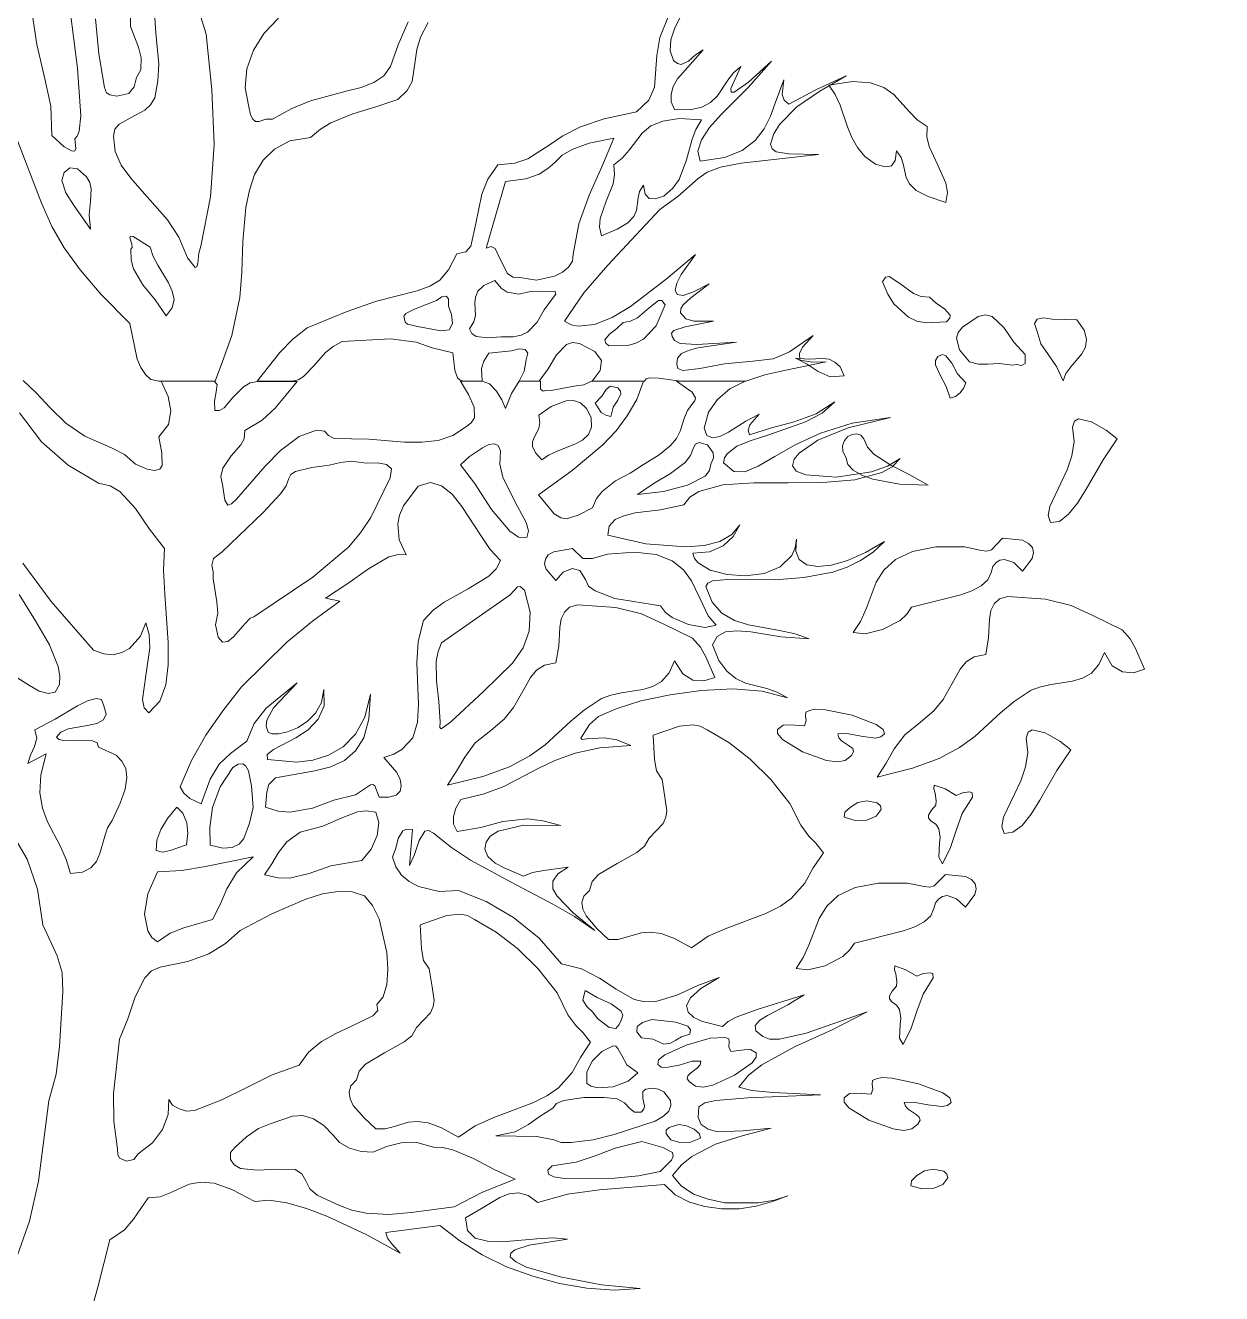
# Model space of a CAD drawing. Header units: inches. Extents: x -8940 to 26362, y -28010 to 990.
# Drawn here: x 4426.712 to 4428.068, y -7381.358 to -7379.921 of the extents above; entities that cross this region are included whole.
import ezdxf

# ---------------------------------------------------------------- set-up
doc = ezdxf.new("R2010")
doc.units = ezdxf.units.IN
doc.header["$MEASUREMENT"] = 0
doc.layers.add('Text', color=7, linetype='Continuous')
doc.layers.add('TREE', color=3, linetype='Continuous', lineweight=15)

# ---------------------------------------------------------------- blocks, each defined once
blk = doc.blocks.new('tree2')
at = {"layer": 'TREE'}
for points in [[(5207.9229, 5947.7084), (5207.9396, 5947.714), (5207.958, 5947.7183), (5207.9935, 5947.7254), (5207.9814, 5947.7251), (5207.9704, 5947.7269), (5207.9701, 5947.7328), (5207.9725, 5947.7383), (5207.9821, 5947.7485), (5207.9611, 5947.7343), (5207.9467, 5947.7282), (5207.9288, 5947.726), (5207.9039, 5947.7238), (5207.8823, 5947.7195), (5207.8672, 5947.718), (5207.8629, 5947.7195), (5207.862, 5947.7235), (5207.8626, 5947.7288), (5207.8663, 5947.7328), (5207.8724, 5947.7355), (5207.8805, 5947.7377), (5207.9146, 5947.7429), (5207.8798, 5947.7408), (5207.865, 5947.7417), (5207.8601, 5947.7442), (5207.858, 5947.7479), (5207.8574, 5947.7506), (5207.8595, 5947.7531), (5207.8694, 5947.7562), (5207.8943, 5947.7611), (5207.8771, 5947.7611), (5207.87, 5947.7633), (5207.8654, 5947.7685), (5207.8657, 5947.7722), (5207.8675, 5947.7756), (5207.8743, 5947.7817), (5207.8906, 5947.7941), (5207.8768, 5947.787), (5207.8675, 5947.7839), (5207.8623, 5947.7848), (5207.8607, 5947.7885), (5207.862, 5947.7947), (5207.866, 5947.8024), (5207.8786, 5947.8199), (5207.8527, 5947.7981), (5207.8213, 5947.774), (5207.8053, 5947.7645), (5207.7896, 5947.7583), (5207.7754, 5947.7568), (5207.769, 5947.758), (5207.7631, 5947.7611), (5207.7801, 5947.7861), (5207.8013, 5947.8104), (5207.8472, 5947.8593), (5207.8629, 5947.871), (5207.8731, 5947.88), (5207.8808, 5947.8867), (5207.8888, 5947.8923), (5207.9005, 5947.8966), (5207.9186, 5947.9003), (5207.9867, 5947.9077), (5207.9605, 5947.9083), (5207.9494, 5947.9101), (5207.946, 5947.9129), (5207.9445, 5947.9169), (5207.9473, 5947.9259), (5207.9525, 5947.9342), (5207.9676, 5947.9496), (5207.9879, 5947.9634), (5208.011, 5947.977), (5207.9848, 5947.965), (5207.9605, 5947.952), (5207.9565, 5947.9557), (5207.9547, 5947.9606), (5207.9562, 5947.9736), (5207.9485, 5947.953), (5207.9445, 5947.9416), (5207.939, 5947.9305), (5207.931, 5947.92), (5207.9196, 5947.9114), (5207.9039, 5947.9052), (5207.8826, 5947.9018), (5207.8805, 5947.9108), (5207.8838, 5947.9206), (5207.8909, 5947.9314), (5207.9011, 5947.9431), (5207.9248, 5947.9668), (5207.9454, 5947.9899), (5207.9251, 5947.9714), (5207.9125, 5947.9625), (5207.91, 5947.9625), (5207.9097, 5947.9659), (5207.9183, 5947.9853), (5207.9119, 5947.9797), (5207.9069, 5947.9733), (5207.8977, 5947.9594), (5207.8918, 5947.9536), (5207.8841, 5947.9493), (5207.8737, 5947.9471), (5207.8601, 5947.9474), (5207.857, 5947.9542), (5207.857, 5947.961), (5207.8589, 5947.9677), (5207.8626, 5947.9742), (5207.8851, 5947.9998), (5207.8786, 5947.9954), (5207.8724, 5947.9899), (5207.866, 5947.9868), (5207.8626, 5947.9877), (5207.8592, 5947.9905), (5207.8561, 5947.9991), (5207.8567, 5948.0087), (5207.8604, 5948.0192), (5207.8663, 5948.0305)], [(5207.2726, 5947.9443), (5207.2948, 5947.8864), (5207.3034, 5947.8643), (5207.3123, 5947.8446), (5207.3231, 5947.8258), (5207.3372, 5947.8064), (5207.3557, 5947.7848), (5207.3807, 5947.7593), (5207.3874, 5947.7278), (5207.3905, 5947.7205), (5207.3945, 5947.7143), (5207.3994, 5947.71), (5207.4062, 5947.7084), (5207.4558, 5947.7084), (5207.4623, 5947.7257), (5207.4706, 5947.7485), (5207.4777, 5947.782), (5207.4795, 5947.8042), (5207.4801, 5947.8313), (5207.4829, 5947.8612), (5207.486, 5947.8763), (5207.4906, 5947.8901), (5207.498, 5947.9028), (5207.5082, 5947.9126), (5207.5217, 5947.9197), (5207.5399, 5947.9228), (5207.5485, 5947.9302), (5207.5577, 5947.9357), (5207.5771, 5947.9437), (5207.5971, 5947.9496), (5207.6165, 5947.9563), (5207.6249, 5947.964), (5207.6292, 5947.972), (5207.6319, 5947.9899), (5207.6332, 5948.0001), (5207.6366, 5948.0111), (5207.6433, 5948.0238)], [(5207.8543, 5948.029), (5207.8472, 5948.0108), (5207.8444, 5947.9948), (5207.8423, 5947.9671), (5207.8373, 5947.9557), (5207.8266, 5947.9453), (5207.7982, 5947.9391), (5207.7773, 5947.932), (5207.7619, 5947.9243), (5207.7505, 5947.9166), (5207.7311, 5947.904), (5207.7194, 5947.9003), (5207.7046, 5947.8988), (5207.6957, 5947.8861), (5207.6905, 5947.8729), (5207.6852, 5947.847), (5207.6809, 5947.8273), (5207.6763, 5947.8221), (5207.6686, 5947.8205), (5207.6612, 5947.8064), (5207.6535, 5947.7974), (5207.6449, 5947.7919), (5207.6335, 5947.7879), (5207.5978, 5947.7787), (5207.571, 5947.7694), (5207.5368, 5947.7553), (5207.5242, 5947.7454), (5207.5128, 5947.7337), (5207.4928, 5947.7084), (5207.5235, 5947.7084), (5207.5288, 5947.7097), (5207.5337, 5947.7125), (5207.5429, 5947.7223), (5207.5531, 5947.7337), (5207.5596, 5947.7389), (5207.5676, 5947.7433), (5207.6101, 5947.7457), (5207.6326, 5947.7429), (5207.6467, 5947.7377), (5207.6649, 5947.7334), (5207.6667, 5947.7183), (5207.6692, 5947.7115), (5207.6714, 5947.7094), (5207.6744, 5947.7084), (5207.6908, 5947.7084), (5207.6901, 5947.7195), (5207.6923, 5947.726), (5207.6966, 5947.7331), (5207.7166, 5947.7352), (5207.7234, 5947.7368), (5207.7286, 5947.7362), (5207.7311, 5947.7331), (5207.7296, 5947.7272), (5207.7277, 5947.7174), (5207.7234, 5947.7084), (5207.741, 5947.7084), (5207.749, 5947.7192), (5207.7563, 5947.7315), (5207.765, 5947.7408), (5207.7702, 5947.7426), (5207.7764, 5947.7417), (5207.7899, 5947.7346), (5207.7958, 5947.7266), (5207.7945, 5947.718), (5207.7875, 5947.7084), (5207.8336, 5947.7084), (5207.8352, 5947.7106), (5207.8383, 5947.7115), (5207.8463, 5947.7112), (5207.8654, 5947.7084), (5207.9229, 5947.7084)], [(5207.3905, 5947.9822), (5207.3868, 5947.9754), (5207.3847, 5947.9674), (5207.38, 5947.9613), (5207.3693, 5947.9591), (5207.3631, 5947.9603), (5207.3603, 5947.9619), (5207.3585, 5947.9668), (5207.3536, 5947.9964), (5207.3505, 5948.0272)], [(5207.3816, 5948.1029), (5207.3813, 5948.0204), (5207.3884, 5948.0022), (5207.3908, 5947.9927), (5207.3905, 5947.9822)], [(5207.4854, 5947.9496), (5207.4823, 5947.9665), (5207.4838, 5947.9831), (5207.4897, 5947.9995), (5207.4989, 5948.0145), (5207.5115, 5948.0278)], [(5207.6258, 5948.0244), (5207.6169, 5948.0041), (5207.6101, 5947.9853), (5207.6042, 5947.977), (5207.5956, 5947.9711), (5207.5842, 5947.9668), (5207.571, 5947.9634), (5207.5399, 5947.9551), (5207.5232, 5947.9483), (5207.5063, 5947.9388), (5207.5005, 5947.9388), (5207.4946, 5947.9369), (5207.4915, 5947.9369), (5207.4891, 5947.9388), (5207.4869, 5947.9428), (5207.4854, 5947.9496)], [(5207.3123, 5947.9246), (5207.3114, 5947.9502), (5207.3055, 5947.977), (5207.2991, 5948.0044), (5207.2948, 5948.0318)], [(5207.3283, 5948.0342), (5207.3348, 5947.9837), (5207.3376, 5947.9419), (5207.3363, 5947.9283), (5207.3345, 5947.924), (5207.3323, 5947.9215), (5207.3332, 5947.9132), (5207.3323, 5947.9111), (5207.3302, 5947.9108), (5207.3231, 5947.9145), (5207.3123, 5947.9246)], [(5207.3665, 5947.924), (5207.3677, 5947.9302), (5207.3714, 5947.9345), (5207.3819, 5947.9403), (5207.3939, 5947.9468), (5207.3991, 5947.9514), (5207.4028, 5947.9576), (5207.4056, 5947.9727), (5207.4062, 5947.9871), (5207.4038, 5948.0148), (5207.4028, 5948.0281)], [(5207.4386, 5948.0444), (5207.4481, 5948.0136), (5207.453, 5947.9646), (5207.4549, 5947.9166), (5207.4518, 5947.8707), (5207.4432, 5947.8273), (5207.4416, 5947.8211), (5207.4407, 5947.8122), (5207.4398, 5947.8091), (5207.4383, 5947.8085), (5207.4315, 5947.8168), (5207.4238, 5947.835), (5207.4139, 5947.8504), (5207.3918, 5947.8757), (5207.3816, 5947.8871), (5207.3733, 5947.8984), (5207.368, 5947.9105), (5207.3665, 5947.924)], [(5208.0988, 5947.8657), (5208.0831, 5947.871), (5208.0726, 5947.8762), (5208.0668, 5947.882), (5208.0637, 5947.8876), (5208.0613, 5947.8996), (5208.0594, 5947.9051), (5208.0554, 5947.911), (5208.0542, 5947.9024), (5208.0508, 5947.8977), (5208.0452, 5947.8971), (5208.0369, 5947.8993), (5208.0274, 5947.9061), (5208.0209, 5947.9141), (5208.016, 5947.9227), (5208.0123, 5947.9322), (5208.0058, 5947.9513), (5208.0015, 5947.9606), (5207.9957, 5947.9689), (5208.0166, 5947.972), (5208.0323, 5947.9707), (5208.0443, 5947.9667), (5208.0529, 5947.9606), (5208.0665, 5947.9455), (5208.0736, 5947.9384), (5208.0822, 5947.9325), (5208.0819, 5947.9233), (5208.084, 5947.9147), (5208.0917, 5947.8984), (5208.0988, 5947.8827), (5208.1001, 5947.8743), (5208.0988, 5947.8657)], [(5207.7958, 5947.8362), (5207.7939, 5947.8439), (5207.7945, 5947.8516), (5207.7998, 5947.8667), (5207.8059, 5947.8821), (5207.8072, 5947.8901), (5207.8065, 5947.8988), (5207.8139, 5947.9046), (5207.8201, 5947.9117), (5207.8315, 5947.9265), (5207.8392, 5947.9329), (5207.8497, 5947.9372), (5207.8641, 5947.9394), (5207.8838, 5947.9382), (5207.8789, 5947.9299), (5207.8755, 5947.9212), (5207.8706, 5947.9031), (5207.8641, 5947.8858), (5207.8586, 5947.8781), (5207.8506, 5947.8713), (5207.8429, 5947.8689), (5207.8376, 5947.8692), (5207.8343, 5947.8729), (5207.8327, 5947.8809), (5207.8293, 5947.8754), (5207.8281, 5947.8698), (5207.8266, 5947.8587), (5207.8241, 5947.8532), (5207.8189, 5947.8476), (5207.8096, 5947.8421), (5207.7958, 5947.8362)], [(5207.8065, 5947.9222), (5207.7961, 5947.8969), (5207.785, 5947.872), (5207.7757, 5947.8467), (5207.7708, 5947.8202), (5207.7702, 5947.8141), (5207.7668, 5947.8088), (5207.7616, 5947.8042), (5207.7545, 5947.8008), (5207.7385, 5947.7974), (5207.724, 5947.7996), (5207.7179, 5947.7999), (5207.7132, 5947.8033), (5207.7071, 5947.8147), (5207.7021, 5947.8252), (5207.6988, 5947.827), (5207.6942, 5947.8255), (5207.7114, 5947.884), (5207.7292, 5947.8864), (5207.741, 5947.8904), (5207.7486, 5947.8954), (5207.7548, 5947.9009), (5207.7613, 5947.9071), (5207.7705, 5947.9126), (5207.785, 5947.9178), (5207.8065, 5947.9222)], [(5207.3462, 5947.8421), (5207.3314, 5947.8636), (5207.3246, 5947.8741), (5207.3209, 5947.8849), (5207.3231, 5947.892), (5207.328, 5947.896), (5207.3348, 5947.8951), (5207.3428, 5947.8883), (5207.3456, 5947.8831), (5207.3468, 5947.8775), (5207.3462, 5947.8664), (5207.345, 5947.8547), (5207.3462, 5947.8421)], [(5207.4127, 5947.766), (5207.4031, 5947.7799), (5207.3924, 5947.7931), (5207.3841, 5947.8073), (5207.3819, 5947.8153), (5207.3816, 5947.8245), (5207.3828, 5947.8261), (5207.3825, 5947.8289), (5207.3807, 5947.8344), (5207.3813, 5947.8359), (5207.3837, 5947.8356), (5207.3988, 5947.8264), (5207.4013, 5947.8181), (5207.4056, 5947.8104), (5207.4149, 5947.795), (5207.4182, 5947.7876), (5207.4198, 5947.7802), (5207.4182, 5947.7731), (5207.4127, 5947.766)], [(5207.7434, 5947.7876), (5207.7551, 5947.7873), (5207.7557, 5947.7851), (5207.7526, 5947.7811), (5207.7453, 5947.7713), (5207.7391, 5947.7605), (5207.7308, 5947.7516), (5207.7252, 5947.7488), (5207.7182, 5947.7476), (5207.7074, 5947.7476), (5207.6954, 5947.7466), (5207.6855, 5947.7479), (5207.6818, 5947.7503), (5207.6797, 5947.7546), (5207.6834, 5947.7608), (5207.6849, 5947.7663), (5207.6843, 5947.7774), (5207.6849, 5947.7824), (5207.6871, 5947.7876), (5207.6923, 5947.7925), (5207.7018, 5947.7971), (5207.7074, 5947.7904), (5207.7129, 5947.7867), (5207.7231, 5947.7851), (5207.7333, 5947.7873), (5207.7434, 5947.7876)], [(5208.0994, 5947.7607), (5208.0813, 5947.7598), (5208.0733, 5947.7613), (5208.0659, 5947.7647), (5208.0529, 5947.7764), (5208.0477, 5947.785), (5208.0431, 5947.7958), (5208.0455, 5947.7998), (5208.0489, 5947.8004), (5208.0582, 5947.7943), (5208.0702, 5947.7857), (5208.077, 5947.7829), (5208.0844, 5947.7823), (5208.0902, 5947.777), (5208.0979, 5947.7718), (5208.1025, 5947.7666), (5208.1022, 5947.7638), (5208.0994, 5947.7607)], [(5207.6507, 5947.7793), (5207.6553, 5947.7827), (5207.659, 5947.7833), (5207.6612, 5947.7808), (5207.6612, 5947.7743), (5207.6637, 5947.767), (5207.6646, 5947.7593), (5207.6618, 5947.7537), (5207.6544, 5947.7528), (5207.6338, 5947.7565), (5207.6252, 5947.7586), (5207.623, 5947.7605), (5207.6224, 5947.763), (5207.6218, 5947.7657), (5207.6236, 5947.7679), (5207.6313, 5947.7719), (5207.6507, 5947.7793)], [(5207.8022, 5947.7396), (5207.7995, 5947.742), (5207.7988, 5947.7448), (5207.8028, 5947.7497), (5207.8093, 5947.7549), (5207.8149, 5947.7602), (5207.8213, 5947.7611), (5207.8275, 5947.7642), (5207.8376, 5947.7731), (5207.846, 5947.7793), (5207.849, 5947.7793), (5207.8518, 5947.7756), (5207.8438, 5947.7571), (5207.8327, 5947.7454), (5207.8259, 5947.742), (5207.8189, 5947.7399), (5207.8022, 5947.7396)], [(5208.1576, 5947.7225), (5208.1456, 5947.7241), (5208.1358, 5947.7235), (5208.1275, 5947.7235), (5208.1195, 5947.7256), (5208.1108, 5947.7361), (5208.1081, 5947.7462), (5208.1096, 5947.7512), (5208.1133, 5947.7561), (5208.1272, 5947.7653), (5208.1336, 5947.7669), (5208.1395, 5947.7653), (5208.1496, 5947.7558), (5208.1586, 5947.7429), (5208.1684, 5947.7318), (5208.1684, 5947.7241), (5208.1653, 5947.7222), (5208.161, 5947.7231), (5208.1576, 5947.7225)], [(5208.1789, 5947.753), (5208.1767, 5947.7592), (5208.1792, 5947.7629), (5208.1847, 5947.7641), (5208.1924, 5947.7629), (5208.214, 5947.7623), (5208.2205, 5947.7533), (5208.2226, 5947.7453), (5208.2217, 5947.7385), (5208.2183, 5947.7324), (5208.2087, 5947.721), (5208.2044, 5947.7151), (5208.202, 5947.7087), (5208.1961, 5947.7213), (5208.189, 5947.7315), (5208.1823, 5947.7413), (5208.1789, 5947.753)], [(5208.0917, 5947.7302), (5208.0957, 5947.7318), (5208.0988, 5947.7308), (5208.1041, 5947.7244), (5208.109, 5947.7148), (5208.1164, 5947.7071), (5208.1145, 5947.7025), (5208.1114, 5947.6982), (5208.1071, 5947.6951), (5208.1025, 5947.6936), (5208.0991, 5947.7038), (5208.0936, 5947.7139), (5208.0896, 5947.7228), (5208.0896, 5947.7268), (5208.0917, 5947.7302)], [(5207.9664, 5947.7287), (5207.9778, 5947.7278), (5207.9901, 5947.7284), (5207.996, 5947.7278), (5208.0012, 5947.7253), (5208.0058, 5947.721), (5208.0092, 5947.7133), (5207.9969, 5947.7124), (5207.9864, 5947.717), (5207.9766, 5947.7235), (5207.9664, 5947.7287)], [(5207.3422, 5946.8739), (5207.3526, 5946.9118), (5207.3631, 5946.9534), (5207.376, 5946.9623), (5207.3841, 5946.9716), (5207.397, 5946.9903), (5207.4075, 5946.9913), (5207.4164, 5946.9947), (5207.433, 5947.0023), (5207.4429, 5947.0042), (5207.4549, 5947.0033), (5207.4706, 5946.9977), (5207.4909, 5946.987), (5207.5035, 5946.9882), (5207.5189, 5946.986), (5207.5362, 5946.9811), (5207.554, 5946.9743), (5207.5894, 5946.9577), (5207.6187, 5946.9417), (5207.611, 5946.9503), (5207.6076, 5946.9549), (5207.6061, 5946.9599), (5207.6535, 5946.966), (5207.6711, 5946.9525), (5207.6908, 5946.9401), (5207.7123, 5946.9297), (5207.7354, 5946.9214), (5207.7588, 5946.9149), (5207.7828, 5946.9109), (5207.8069, 5946.9093), (5207.8299, 5946.9106), (5207.7958, 5946.914), (5207.7594, 5946.9208), (5207.7299, 5946.9294), (5207.7203, 5946.934), (5207.7154, 5946.9386), (5207.716, 5946.9417), (5207.7194, 5946.9445), (5207.732, 5946.9488), (5207.7659, 5946.954), (5207.7533, 5946.9552), (5207.7388, 5946.9543), (5207.7086, 5946.9518), (5207.6954, 5946.9522), (5207.6846, 5946.9549), (5207.6778, 5946.9617), (5207.676, 5946.9728), (5207.6901, 5946.9811), (5207.7062, 5946.9907), (5207.7145, 5946.994), (5207.7228, 5946.9947), (5207.7314, 5946.9925), (5207.7397, 5946.9863), (5207.7659, 5946.9937), (5207.7939, 5946.9974), (5207.8512, 5947.002), (5207.8607, 5946.9931), (5207.8731, 5946.9866), (5207.8866, 5946.9826), (5207.9014, 5946.9808), (5207.9168, 5946.9808), (5207.9319, 5946.9829), (5207.9463, 5946.987), (5207.9596, 5946.9922), (5207.9479, 5946.9882), (5207.934, 5946.986), (5207.9042, 5946.986), (5207.8897, 5946.9891), (5207.8768, 5946.9937), (5207.866, 5947.0008), (5207.8583, 5947.01), (5207.8663, 5947.0193), (5207.8752, 5947.0267), (5207.8962, 5947.0375), (5207.9196, 5947.0448), (5207.9451, 5947.0516), (5207.9202, 5947.0492), (5207.898, 5947.0485), (5207.8897, 5947.0507), (5207.8835, 5947.0547), (5207.8808, 5947.0609), (5207.8814, 5947.0704), (5207.8866, 5947.0738), (5207.8965, 5947.0759), (5207.9245, 5947.0784), (5207.9885, 5947.0809), (5207.9467, 5947.083), (5207.9279, 5947.0846), (5207.9165, 5947.0877), (5207.9251, 5947.0981), (5207.9368, 5947.1074), (5207.9661, 5947.1234), (5207.9987, 5947.1382), (5208.0295, 5947.1539), (5207.9759, 5947.1351), (5207.9525, 5947.1298), (5207.9436, 5947.1298), (5207.9377, 5947.1323), (5207.9316, 5947.1372), (5207.931, 5947.1418), (5207.935, 5947.1465), (5207.9417, 5947.1508), (5207.9596, 5947.16), (5207.9741, 5947.1689), (5207.9328, 5947.156), (5207.9143, 5947.1492), (5207.9072, 5947.1455), (5207.9023, 5947.1409), (5207.8845, 5947.1455), (5207.8771, 5947.1489), (5207.8721, 5947.1535), (5207.8706, 5947.1594), (5207.874, 5947.1662), (5207.8832, 5947.1745), (5207.8992, 5947.184), (5207.8805, 5947.177), (5207.862, 5947.1686), (5207.8435, 5947.1631), (5207.834, 5947.1628), (5207.8244, 5947.1649), (5207.8087, 5947.1739), (5207.7939, 5947.1834), (5207.7782, 5947.1917), (5207.7607, 5947.196), (5207.741, 5947.2188), (5207.7185, 5947.237), (5207.6942, 5947.2509), (5207.6701, 5947.2607), (5207.6529, 5947.2598), (5207.6347, 5947.2641), (5207.6267, 5947.2684), (5207.6199, 5947.274), (5207.6147, 5947.2813), (5207.6119, 5947.29), (5207.6147, 5947.2977), (5207.6169, 5947.3063), (5207.6209, 5947.3131), (5207.6243, 5947.3146), (5207.6295, 5947.3143), (5207.627, 5947.2826), (5207.6313, 5947.2924), (5207.6353, 5947.3047), (5207.6403, 5947.3127), (5207.6436, 5947.3134), (5207.648, 5947.3109), (5207.6637, 5947.2983), (5207.6806, 5947.2872), (5207.7163, 5947.2678), (5207.7536, 5947.2484), (5207.7721, 5947.2376), (5207.7899, 5947.2253), (5207.7708, 5947.241), (5207.7567, 5947.2555), (5207.753, 5947.2622), (5207.753, 5947.2687), (5207.7573, 5947.2752), (5207.7665, 5947.281), (5207.745, 5947.2783), (5207.7351, 5947.2764), (5207.7271, 5947.2733), (5207.7102, 5947.2804), (5207.7021, 5947.2847), (5207.6957, 5947.2906), (5207.6932, 5947.2971), (5207.6942, 5947.3032), (5207.6978, 5947.3084), (5207.7049, 5947.3127), (5207.7271, 5947.318), (5207.76, 5947.3177), (5207.7443, 5947.322), (5207.7308, 5947.3235), (5207.7089, 5947.3214), (5207.6895, 5947.3161), (5207.6689, 5947.3124), (5207.6655, 5947.3189), (5207.6655, 5947.3257), (5207.6677, 5947.3331), (5207.672, 5947.3405), (5207.6926, 5947.3457), (5207.7099, 5947.3522), (5207.7394, 5947.3676), (5207.7548, 5947.375), (5207.7727, 5947.3814), (5207.7942, 5947.386), (5207.8216, 5947.3882), (5207.8093, 5947.3931), (5207.7985, 5947.395), (5207.7828, 5947.394), (5207.7788, 5947.3934), (5207.7776, 5947.3947), (5207.7853, 5947.4067), (5207.793, 5947.4135), (5207.8087, 5947.4205), (5207.8303, 5947.4273), (5207.8561, 5947.4328), (5207.8835, 5947.4365), (5207.9112, 5947.4378), (5207.9371, 5947.4359), (5207.9593, 5947.4301), (5207.9504, 5947.435), (5207.9411, 5947.4381), (5207.9226, 5947.443), (5207.914, 5947.447), (5207.906, 5947.4535), (5207.8989, 5947.463), (5207.8934, 5947.4766), (5207.8974, 5947.484), (5207.9048, 5947.488), (5207.9149, 5947.4889), (5207.9273, 5947.488), (5207.9537, 5947.4837), (5207.9784, 5947.4818), (5207.9661, 5947.4864), (5207.9525, 5947.4892), (5207.9251, 5947.4941), (5207.9128, 5947.4981), (5207.9017, 5947.5046), (5207.8931, 5947.5141), (5207.8875, 5947.528), (5207.8894, 5947.5308), (5207.8934, 5947.5329), (5207.9069, 5947.5342), (5207.9488, 5947.5339), (5207.9738, 5947.5357), (5207.9993, 5947.5406), (5208.0119, 5947.5449), (5208.0236, 5947.5508), (5208.0347, 5947.5582), (5208.0449, 5947.5674), (5208.0279, 5947.5579), (5208.0122, 5947.5508), (5207.9981, 5947.5468), (5207.9861, 5947.5455), (5207.9765, 5947.5471), (5207.9698, 5947.5517), (5207.9667, 5947.5591), (5207.9673, 5947.5696), (5207.9661, 5947.5619), (5207.9633, 5947.5551), (5207.9531, 5947.5452), (5207.939, 5947.5394), (5207.9226, 5947.5372), (5207.9063, 5947.5385), (5207.8915, 5947.5422), (5207.8808, 5947.5486), (5207.8777, 5947.5526), (5207.8761, 5947.5573), (5207.8909, 5947.5585), (5207.9029, 5947.5637), (5207.9115, 5947.572), (5207.9174, 5947.5822), (5207.9103, 5947.5736), (5207.8998, 5947.5674), (5207.886, 5947.564), (5207.87, 5947.5628), (5207.8349, 5947.5653), (5207.8013, 5947.573), (5207.8025, 5947.581), (5207.8078, 5947.5868), (5207.8155, 5947.5902), (5207.8253, 5947.5927), (5207.8478, 5947.5954), (5207.8681, 5947.5998), (5207.8734, 5947.6065), (5207.8814, 5947.6114), (5207.9026, 5947.6173), (5207.9297, 5947.6191), (5207.9599, 5947.6191), (5207.9904, 5947.6195), (5208.0187, 5947.6216), (5208.0424, 5947.6281), (5208.0514, 5947.6333), (5208.0584, 5947.6404), (5208.0474, 5947.6336), (5208.0332, 5947.6287), (5208.0021, 5947.6241), (5207.9756, 5947.6262), (5207.967, 5947.6293), (5207.9639, 5947.6339), (5207.9654, 5947.6398), (5207.9698, 5947.6453), (5207.9861, 5947.6567), (5208.0129, 5947.6675), (5208.0501, 5947.6764), (5208.0162, 5947.6715), (5207.9885, 5947.6629), (5207.9661, 5947.6524), (5207.9482, 5947.6422), (5207.9337, 5947.6336), (5207.922, 5947.6287), (5207.9122, 5947.629), (5207.9032, 5947.6367), (5207.9039, 5947.641), (5207.9063, 5947.6447), (5207.9149, 5947.6512), (5207.9276, 5947.6564), (5207.943, 5947.6613), (5207.9753, 5947.6727), (5207.9898, 5947.6804), (5208.0012, 5947.6903), (5207.9845, 5947.6798), (5207.9654, 5947.6727), (5207.9454, 5947.6675), (5207.926, 5947.6613), (5207.9248, 5947.6653), (5207.9263, 5947.67), (5207.9346, 5947.6795), (5207.9229, 5947.6733), (5207.9075, 5947.6635), (5207.8998, 5947.6598), (5207.8934, 5947.6586), (5207.8885, 5947.6607), (5207.886, 5947.6672), (5207.89, 5947.6813), (5207.8977, 5947.6924), (5207.9088, 5947.7017), (5207.9223, 5947.7084), (5207.8617, 5947.7084), (5207.8755, 5947.6989), (5207.8786, 5947.6937), (5207.878, 5947.6912), (5207.8761, 5947.689), (5207.8715, 5947.6826), (5207.8687, 5947.6764), (5207.865, 5947.6644), (5207.8617, 5947.6582), (5207.8561, 5947.6515), (5207.8466, 5947.6438), (5207.8327, 5947.6352), (5207.821, 5947.6275), (5207.8081, 5947.6207), (5207.7964, 5947.6114), (5207.7915, 5947.6053), (5207.7878, 5947.597), (5207.7754, 5947.5908), (5207.765, 5947.5874), (5207.76, 5947.5883), (5207.7542, 5947.5917), (5207.7403, 5947.6084), (5207.7699, 5947.6299), (5207.797, 5947.6524), (5207.8087, 5947.6647), (5207.8185, 5947.678), (5207.8269, 5947.6924), (5207.8327, 5947.7084), (5207.7871, 5947.7084), (5207.7801, 5947.7054), (5207.7717, 5947.7041), (5207.7514, 5947.7004), (5207.748, 5947.7007), (5207.7446, 5947.6998), (5207.7422, 5947.7014), (5207.7422, 5947.7084), (5207.7234, 5947.7084), (5207.7166, 5947.6977), (5207.7114, 5947.6844), (5207.708, 5947.6921), (5207.7034, 5947.6998), (5207.6972, 5947.706), (5207.6908, 5947.7084), (5207.6717, 5947.7084), (5207.6787, 5947.6968), (5207.6837, 5947.6857), (5207.684, 5947.6761), (5207.6812, 5947.6718), (5207.676, 5947.6681), (5207.6649, 5947.6607), (5207.652, 5947.6564), (5207.6378, 5947.6549), (5207.6224, 5947.6549), (5207.591, 5947.6576), (5207.5605, 5947.6582), (5207.5556, 5947.6607), (5207.5522, 5947.6644), (5207.5451, 5947.6653), (5207.5297, 5947.6598), (5207.5134, 5947.6475), (5207.4998, 5947.6336), (5207.4746, 5947.6047), (5207.4703, 5947.6007), (5207.4669, 5947.5994), (5207.4644, 5947.6038), (5207.4626, 5947.6158), (5207.461, 5947.6247), (5207.4626, 5947.6321), (5207.47, 5947.6429), (5207.4786, 5947.6524), (5207.4814, 5947.6579), (5207.482, 5947.665), (5207.4971, 5947.6743), (5207.5088, 5947.6847), (5207.5279, 5947.7081), (5207.4937, 5947.7081), (5207.4866, 5947.7069), (5207.4807, 5947.7035), (5207.4715, 5947.694), (5207.4638, 5947.685), (5207.4598, 5947.6826), (5207.4555, 5947.6826), (5207.4552, 5947.6909), (5207.4567, 5947.6992), (5207.4577, 5947.7057), (5207.4552, 5947.7081), (5207.4084, 5947.7084), (5207.4145, 5947.6949), (5207.417, 5947.6823), (5207.4149, 5947.6703), (5207.4062, 5947.6595), (5207.409, 5947.6453), (5207.4093, 5947.6342), (5207.4071, 5947.6312), (5207.4028, 5947.6299), (5207.3961, 5947.6312), (5207.3859, 5947.6355), (5207.376, 5947.6441), (5207.3647, 5947.6499), (5207.3413, 5947.6601), (5207.3246, 5947.6715), (5207.3108, 5947.685), (5207.2985, 5947.6983), (5207.2871, 5947.7091)], [(5207.2837, 5947.6807), (5207.3031, 5947.6552), (5207.3265, 5947.6345), (5207.3533, 5947.6188), (5207.3634, 5947.6164), (5207.372, 5947.6114), (5207.3859, 5947.5964), (5207.3982, 5947.5782), (5207.4112, 5947.5613), (5207.4105, 5947.5422), (5207.4115, 5947.5212), (5207.4145, 5947.4787), (5207.4145, 5947.459), (5207.4124, 5947.4415), (5207.4071, 5947.427), (5207.3976, 5947.4168), (5207.3933, 5947.4211), (5207.3921, 5947.4285), (5207.3948, 5947.4498), (5207.3985, 5947.4741), (5207.3979, 5947.4858), (5207.3948, 5947.496), (5207.3902, 5947.4843), (5207.3804, 5947.4735), (5207.3739, 5947.4698), (5207.3662, 5947.4679), (5207.3579, 5947.4686), (5207.3489, 5947.4719), (5207.3117, 5947.5148), (5207.2867, 5947.5483)], [(5207.2834, 5947.5209), (5207.2978, 5947.4978), (5207.3101, 5947.4766), (5207.3179, 5947.4575), (5207.3191, 5947.4492), (5207.3188, 5947.4418), (5207.3151, 5947.435), (5207.3089, 5947.4338), (5207.3012, 5947.4359), (5207.2926, 5947.4409), (5207.2735, 5947.4529)], [(5207.2797, 5947.3066), (5207.2904, 5947.2881), (5207.2997, 5947.2619), (5207.3043, 5947.2305), (5207.3169, 5947.2031), (5207.3212, 5947.1886), (5207.3219, 5947.1717), (5207.3188, 5947.1234), (5207.316, 5947.099), (5207.3095, 5947.0756), (5207.3006, 5947.0051), (5207.2926, 5946.9697), (5207.2803, 5946.9349)], [(5207.8102, 5947.7026), (5207.8124, 5947.6998), (5207.8127, 5947.6974), (5207.8102, 5947.6918), (5207.8059, 5947.6857), (5207.8041, 5947.6773), (5207.7995, 5947.6786), (5207.7955, 5947.681), (5207.7902, 5947.689), (5207.7961, 5947.6952), (5207.7998, 5947.7011), (5207.8035, 5947.7041), (5207.8102, 5947.7026)], [(5207.7868, 5947.6764), (5207.7871, 5947.6681), (5207.7844, 5947.6616), (5207.7791, 5947.6567), (5207.7724, 5947.653), (5207.7567, 5947.6469), (5207.7493, 5947.6435), (5207.7434, 5947.6392), (5207.7376, 5947.6456), (5207.7351, 5947.6509), (5207.7351, 5947.6552), (5207.7366, 5947.6589), (5207.7407, 5947.6669), (5207.7416, 5947.6721), (5207.7407, 5947.6786), (5207.7514, 5947.6863), (5207.7647, 5947.6912), (5207.7711, 5947.6915), (5207.7773, 5947.6894), (5207.7825, 5947.6844), (5207.7868, 5947.6764)], [(5208.1909, 5947.5843), (5208.1986, 5947.5852), (5208.2066, 5947.5914), (5208.2146, 5947.6012), (5208.2223, 5947.6135), (5208.2371, 5947.6394), (5208.2494, 5947.6579), (5208.2399, 5947.6653), (5208.2269, 5947.6726), (5208.2155, 5947.6754), (5208.2118, 5947.6733), (5208.2103, 5947.668), (5208.2115, 5947.6554), (5208.2097, 5947.6428), (5208.2054, 5947.6305), (5208.1998, 5947.6188), (5208.1903, 5947.5984), (5208.1887, 5947.5904), (5208.1909, 5947.5843)], [(5207.7302, 5947.5711), (5207.7228, 5947.5714), (5207.7151, 5947.5767), (5207.6991, 5947.5957), (5207.684, 5947.6188), (5207.6717, 5947.6348), (5207.6797, 5947.6422), (5207.6911, 5947.6499), (5207.6966, 5947.6527), (5207.7015, 5947.6533), (5207.7049, 5947.6518), (5207.7068, 5947.6472), (5207.7062, 5947.6355), (5207.7089, 5947.6241), (5207.7197, 5947.6022), (5207.7296, 5947.5843), (5207.7317, 5947.577), (5207.7302, 5947.5711)], [(5207.8275, 5947.6087), (5207.8413, 5947.6182), (5207.8564, 5947.6272), (5207.8694, 5947.637), (5207.874, 5947.6432), (5207.8768, 5947.6499), (5207.8786, 5947.653), (5207.8817, 5947.6546), (5207.8891, 5947.6524), (5207.894, 5947.6456), (5207.8943, 5947.641), (5207.8921, 5947.6355), (5207.8909, 5947.6299), (5207.8869, 5947.625), (5207.8715, 5947.617), (5207.8503, 5947.6114), (5207.8275, 5947.6087)], [(5208.0831, 5947.6169), (5208.0671, 5947.6261), (5208.0502, 5947.6345), (5208.0354, 5947.6443), (5208.0298, 5947.6505), (5208.0265, 5947.6579), (5208.024, 5947.6609), (5208.0203, 5947.6622), (5208.0163, 5947.6616), (5208.0126, 5947.6597), (5208.0095, 5947.6563), (5208.0077, 5947.6517), (5208.008, 5947.6468), (5208.0111, 5947.6409), (5208.0126, 5947.6351), (5208.0172, 5947.6302), (5208.0249, 5947.6258), (5208.0345, 5947.6224), (5208.0579, 5947.6178), (5208.0831, 5947.6169)], [(5207.5891, 5947.6364), (5207.5987, 5947.6367), (5207.6067, 5947.6352), (5207.611, 5947.6315), (5207.6098, 5947.6235), (5207.5928, 5947.5887), (5207.5839, 5947.5751), (5207.5731, 5947.5625), (5207.5417, 5947.536), (5207.49, 5947.5012), (5207.4866, 5947.5), (5207.4823, 5947.4954), (5207.4721, 5947.4837), (5207.4669, 5947.4797), (5207.4623, 5947.479), (5207.4586, 5947.4834), (5207.4561, 5947.4941), (5207.4583, 5947.5046), (5207.4573, 5947.5144), (5207.454, 5947.5348), (5207.454, 5947.5409), (5207.453, 5947.5468), (5207.4543, 5947.5526), (5207.462, 5947.5585), (5207.498, 5947.593), (5207.5134, 5947.6093), (5207.5183, 5947.6164), (5207.5208, 5947.6228), (5207.5226, 5947.6265), (5207.5266, 5947.629), (5207.5408, 5947.6327), (5207.5562, 5947.6345), (5207.5663, 5947.637), (5207.5756, 5947.6382), (5207.5891, 5947.6364)], [(5207.6002, 5947.3426), (5207.5965, 5947.3525), (5207.5947, 5947.3537), (5207.5925, 5947.3534), (5207.5793, 5947.3448), (5207.5602, 5947.3399), (5207.5414, 5947.3331), (5207.5217, 5947.3294), (5207.5112, 5947.3303), (5207.5001, 5947.334), (5207.5014, 5947.3472), (5207.5032, 5947.3537), (5207.5091, 5947.3596), (5207.5436, 5947.3657), (5207.5577, 5947.3694), (5207.5697, 5947.375), (5207.5793, 5947.3833), (5207.5867, 5947.395), (5207.591, 5947.4113), (5207.5925, 5947.4332), (5207.5876, 5947.4131), (5207.5793, 5947.398), (5207.5685, 5947.387), (5207.5556, 5947.3796), (5207.5417, 5947.3753), (5207.5276, 5947.3734), (5207.502, 5947.3759), (5207.5017, 5947.3802), (5207.5072, 5947.3845), (5207.5269, 5947.395), (5207.5377, 5947.402), (5207.5466, 5947.4113), (5207.5519, 5947.423), (5207.5516, 5947.4375), (5207.5494, 5947.4258), (5207.5442, 5947.4165), (5207.5368, 5947.4091), (5207.5282, 5947.4036), (5207.5195, 5947.4002), (5207.5115, 5947.3984), (5207.5057, 5947.3984), (5207.5026, 5947.3999), (5207.5008, 5947.4051), (5207.5014, 5947.4104), (5207.5072, 5947.4211), (5207.5279, 5947.4433), (5207.5008, 5947.4208), (5207.4903, 5947.4076), (5207.4838, 5947.3919), (5207.4693, 5947.3811), (5207.4595, 5947.3716), (5207.4515, 5947.3586), (5207.4435, 5947.3368), (5207.4336, 5947.3414), (5207.4284, 5947.3463), (5207.425, 5947.3519), (5207.4352, 5947.375), (5207.4478, 5947.3971), (5207.4626, 5947.4187), (5207.4792, 5947.4396), (5207.5189, 5947.479), (5207.5414, 5947.4975), (5207.5657, 5947.5151), (5207.5531, 5947.5178), (5207.5716, 5947.5299), (5207.5907, 5947.5434), (5207.6088, 5947.5539), (5207.6169, 5947.556), (5207.6239, 5947.5557), (5207.6178, 5947.569), (5207.6165, 5947.5831), (5207.6181, 5947.5908), (5207.6215, 5947.5988), (5207.6344, 5947.6161), (5207.6452, 5947.6195), (5207.655, 5947.6164), (5207.6643, 5947.609), (5207.6729, 5947.5982), (5207.6895, 5947.5727), (5207.6978, 5947.5606), (5207.7068, 5947.5508), (5207.7031, 5947.5434), (5207.6966, 5947.5369), (5207.6784, 5947.5258), (5207.6575, 5947.5141), (5207.6477, 5947.5071), (5207.6393, 5947.4981), (5207.6344, 5947.4797), (5207.6332, 5947.4606), (5207.6347, 5947.4245), (5207.6338, 5947.4085), (5207.6298, 5947.395), (5207.6202, 5947.3845), (5207.6132, 5947.3805), (5207.6042, 5947.3777), (5207.6156, 5947.3645), (5207.6187, 5947.3583), (5207.6196, 5947.3525), (5207.6187, 5947.3479), (5207.615, 5947.3445), (5207.6088, 5947.3426), (5207.6002, 5947.3426)], [(5208.0172, 5947.4876), (5208.0277, 5947.4863), (5208.0431, 5947.49), (5208.0585, 5947.498), (5208.0643, 5947.5036), (5208.0686, 5947.5097), (5208.1118, 5947.5205), (5208.1216, 5947.5242), (5208.1299, 5947.5285), (5208.1358, 5947.5338), (5208.1385, 5947.5402), (5208.1401, 5947.5455), (5208.1429, 5947.5489), (5208.1462, 5947.551), (5208.1503, 5947.5516), (5208.1586, 5947.5489), (5208.1663, 5947.5415), (5208.1746, 5947.5525), (5208.1758, 5947.5578), (5208.1749, 5947.5621), (5208.1715, 5947.5658), (5208.1663, 5947.5686), (5208.1487, 5947.5704), (5208.1388, 5947.5603), (5208.1348, 5947.559), (5208.1299, 5947.5596), (5208.1154, 5947.5627), (5208.0899, 5947.5627), (5208.0693, 5947.5587), (5208.0545, 5947.5516), (5208.0443, 5947.5424), (5208.0375, 5947.5316), (5208.0286, 5947.5082), (5208.0237, 5947.4971), (5208.0172, 5947.4876)], [(5207.8968, 5947.4938), (5207.8869, 5947.492), (5207.8724, 5947.4944), (5207.858, 5947.5006), (5207.8521, 5947.5052), (5207.8478, 5947.5108), (5207.8075, 5947.5175), (5207.7902, 5947.524), (5207.7844, 5947.5283), (5207.7816, 5947.5342), (5207.7767, 5947.5419), (5207.7699, 5947.5437), (5207.7622, 5947.5406), (5207.7557, 5947.5332), (5207.7471, 5947.5431), (5207.7456, 5947.5477), (5207.7465, 5947.552), (5207.749, 5947.5557), (5207.7539, 5947.5585), (5207.7702, 5947.5613), (5207.7794, 5947.5526), (5207.7878, 5947.5526), (5207.801, 5947.5563), (5207.8247, 5947.5582), (5207.8438, 5947.556), (5207.858, 5947.5505), (5207.8678, 5947.5425), (5207.8749, 5947.5329), (5207.8848, 5947.512), (5207.8897, 5947.5021), (5207.8968, 5947.4938)], [(5207.6538, 5947.4088), (5207.6526, 5947.4267), (5207.6507, 5947.4449), (5207.6504, 5947.4624), (5207.652, 5947.4707), (5207.655, 5947.4784), (5207.7154, 5947.5206), (5207.7219, 5947.5277), (5207.7243, 5947.528), (5207.728, 5947.5246), (5207.7329, 5947.5055), (5207.732, 5947.4886), (5207.7268, 5947.4741), (5207.7176, 5947.4606), (5207.692, 5947.4356), (5207.663, 5947.4085), (5207.6547, 5947.4027), (5207.6535, 5947.4039), (5207.6538, 5947.4088)], [(5208.0383, 5947.3604), (5208.0463, 5947.3727), (5208.0534, 5947.3853), (5208.0626, 5947.3976), (5208.0765, 5947.4087), (5208.0882, 5947.4186), (5208.0965, 5947.4287), (5208.107, 5947.4472), (5208.1113, 5947.4552), (5208.1165, 5947.4617), (5208.1236, 5947.466), (5208.1338, 5947.4682), (5208.1362, 5947.4829), (5208.1372, 5947.4993), (5208.1384, 5947.5067), (5208.1412, 5947.5128), (5208.1458, 5947.5171), (5208.1532, 5947.519), (5208.1864, 5947.5168), (5208.2089, 5947.5113), (5208.2286, 5947.502), (5208.2539, 5947.4897), (5208.2609, 5947.482), (5208.2656, 5947.4734), (5208.2736, 5947.4552), (5208.2637, 5947.4521), (5208.2542, 5947.4528), (5208.2452, 5947.4583), (5208.2382, 5947.47), (5208.2332, 5947.4592), (5208.2268, 5947.4518), (5208.2191, 5947.4472), (5208.2101, 5947.4448), (5208.1914, 5947.4417), (5208.1821, 5947.4398), (5208.1738, 5947.4368), (5208.1587, 5947.4269), (5208.1467, 5947.4167), (5208.1242, 5947.3961), (5208.1107, 5947.3863), (5208.0928, 5947.3767), (5208.0694, 5947.3681), (5208.0383, 5947.3604)], [(5207.6603, 5947.3531), (5207.6683, 5947.3654), (5207.6754, 5947.378), (5207.6846, 5947.3904), (5207.6985, 5947.4014), (5207.7102, 5947.4113), (5207.7185, 5947.4214), (5207.7289, 5947.4399), (5207.7333, 5947.4479), (5207.7385, 5947.4544), (5207.7456, 5947.4587), (5207.7557, 5947.4609), (5207.7582, 5947.4756), (5207.7591, 5947.492), (5207.7604, 5947.4994), (5207.7631, 5947.5055), (5207.7677, 5947.5098), (5207.7751, 5947.5117), (5207.8084, 5947.5095), (5207.8309, 5947.504), (5207.8506, 5947.4947), (5207.8758, 5947.4824), (5207.8829, 5947.4747), (5207.8875, 5947.4661), (5207.8955, 5947.4479), (5207.8857, 5947.4449), (5207.8761, 5947.4455), (5207.8672, 5947.451), (5207.8601, 5947.4627), (5207.8552, 5947.4519), (5207.8487, 5947.4445), (5207.841, 5947.4399), (5207.8321, 5947.4375), (5207.8133, 5947.4344), (5207.8041, 5947.4325), (5207.7958, 5947.4295), (5207.7807, 5947.4196), (5207.7687, 5947.4094), (5207.7462, 5947.3888), (5207.7326, 5947.379), (5207.7148, 5947.3694), (5207.6914, 5947.3608), (5207.6603, 5947.3531)], [(5207.3286, 5947.2755), (5207.3249, 5947.2878), (5207.3197, 5947.2992), (5207.3083, 5947.3211), (5207.304, 5947.3331), (5207.3015, 5947.3466), (5207.3025, 5947.3623), (5207.3071, 5947.3808), (5207.2911, 5947.3722), (5207.2935, 5947.3796), (5207.2969, 5947.3873), (5207.2991, 5947.3947), (5207.2972, 5947.402), (5207.3151, 5947.4113), (5207.3348, 5947.423), (5207.3437, 5947.4273), (5207.3511, 5947.4295), (5207.356, 5947.4285), (5207.3579, 5947.423), (5207.36, 5947.4156), (5207.3576, 5947.4107), (5207.3517, 5947.4076), (5207.3437, 5947.4057), (5207.3265, 5947.4027), (5207.32, 5947.3999), (5207.3163, 5947.3953), (5207.3185, 5947.3934), (5207.3228, 5947.3925), (5207.3357, 5947.3928), (5207.348, 5947.3922), (5207.352, 5947.3904), (5207.3533, 5947.3867), (5207.3687, 5947.3796), (5207.3739, 5947.3743), (5207.3773, 5947.3679), (5207.3782, 5947.3599), (5207.3767, 5947.3497), (5207.3724, 5947.3374), (5207.3653, 5947.3223), (5207.3613, 5947.3158), (5207.3588, 5947.3084), (5207.3545, 5947.293), (5207.3514, 5947.286), (5207.3465, 5947.2804), (5207.3391, 5947.2767), (5207.3286, 5947.2755)], [(5208.0036, 5947.3983), (5208.0116, 5947.3986), (5208.0242, 5947.3962), (5208.0368, 5947.3946), (5208.0415, 5947.3956), (5208.0448, 5947.3983), (5208.0436, 5947.4023), (5208.0374, 5947.4067), (5208.0162, 5947.4147), (5207.9928, 5947.4196), (5207.9839, 5947.4202), (5207.9789, 5947.419), (5207.9756, 5947.4174), (5207.9752, 5947.414), (5207.9759, 5947.41), (5207.9743, 5947.4054), (5207.9617, 5947.4063), (5207.9555, 5947.406), (5207.9506, 5947.4023), (5207.9506, 5947.3986), (5207.9549, 5947.3934), (5207.9725, 5947.3826), (5207.9937, 5947.3749), (5208.0033, 5947.3737), (5208.0103, 5947.3749), (5208.0156, 5947.3792), (5208.0174, 5947.3826), (5208.0168, 5947.3854), (5208.014, 5947.3876), (5208.007, 5947.3922), (5208.0045, 5947.3949), (5208.0036, 5947.3983)], [(5207.8888, 5947.4018), (5207.9079, 5947.3907), (5207.9267, 5947.3762), (5207.9449, 5947.3583), (5207.9615, 5947.3371), (5207.9711, 5947.318), (5207.9781, 5947.3085), (5207.9843, 5947.3023), (5207.9911, 5947.2937), (5207.9821, 5947.2804), (5207.9747, 5947.2672), (5207.9627, 5947.2536), (5207.9532, 5947.2469), (5207.9403, 5947.2404), (5207.9061, 5947.2275), (5207.8895, 5947.2204), (5207.875, 5947.2102), (5207.8599, 5947.2185), (5207.8482, 5947.2229), (5207.8386, 5947.2241), (5207.8309, 5947.2235), (5207.8174, 5947.2195), (5207.8103, 5947.2176), (5207.802, 5947.2176), (5207.7918, 5947.2272), (5207.7823, 5947.2382), (5207.7795, 5947.2441), (5207.7786, 5947.25), (5207.7801, 5947.2555), (5207.7851, 5947.2607), (5207.7875, 5947.2684), (5207.7931, 5947.2746), (5207.8097, 5947.2844), (5207.8269, 5947.294), (5207.8337, 5947.2995), (5207.8377, 5947.3066), (5207.85, 5947.3195), (5207.8525, 5947.3251), (5207.8534, 5947.3306), (5207.8516, 5947.3426), (5207.8491, 5947.3583), (5207.8442, 5947.3657), (5207.8423, 5947.3759), (5207.8411, 5947.3971), (5207.8645, 5947.4052), (5207.8765, 5947.4064), (5207.8827, 5947.4052), (5207.8888, 5947.4018)], [(5208.1501, 5947.3108), (5208.1578, 5947.3118), (5208.1658, 5947.3179), (5208.1738, 5947.3278), (5208.1815, 5947.3401), (5208.1963, 5947.366), (5208.2086, 5947.3844), (5208.1991, 5947.3918), (5208.1862, 5947.3992), (5208.1748, 5947.402), (5208.1711, 5947.3998), (5208.1695, 5947.3946), (5208.1708, 5947.382), (5208.1689, 5947.3693), (5208.1646, 5947.357), (5208.1591, 5947.3453), (5208.1495, 5947.325), (5208.148, 5947.317), (5208.1501, 5947.3108)], [(5207.4515, 5947.3004), (5207.4512, 5947.3161), (5207.4536, 5947.3337), (5207.4604, 5947.3519), (5207.4715, 5947.3688), (5207.4761, 5947.3716), (5207.4801, 5947.3719), (5207.4829, 5947.37), (5207.4851, 5947.3657), (5207.4878, 5947.3525), (5207.4894, 5947.3337), (5207.486, 5947.3198), (5207.4811, 5947.3063), (5207.4771, 5947.3014), (5207.4709, 5947.2983), (5207.4626, 5947.2977), (5207.4515, 5947.3004)], [(5208.0903, 5947.3395), (5208.0894, 5947.3461), (5208.0883, 5947.3499), (5208.0885, 5947.3533), (5208.098, 5947.3499), (5208.1078, 5947.3441), (5208.1135, 5947.3464), (5208.1196, 5947.3473), (5208.1219, 5947.3464), (5208.1222, 5947.3427), (5208.1132, 5947.3283), (5208.1078, 5947.3134), (5208.1029, 5947.2984), (5208.0957, 5947.284), (5208.0926, 5947.2898), (5208.0931, 5947.3022), (5208.0937, 5947.3073), (5208.0926, 5947.3148), (5208.09, 5947.3188), (5208.0857, 5947.3217), (5208.0836, 5947.3243), (5208.0836, 5947.3269), (5208.0862, 5947.3312), (5208.09, 5947.3355), (5208.0903, 5947.3395)], [(5208.0094, 5947.325), (5208.019, 5947.3223), (5208.0291, 5947.3226), (5208.0374, 5947.326), (5208.0418, 5947.3318), (5208.0411, 5947.3352), (5208.0384, 5947.3377), (5208.0291, 5947.3395), (5208.0214, 5947.338), (5208.0147, 5947.334), (5208.01, 5947.3294), (5208.0094, 5947.325)], [(5207.4222, 5947.334), (5207.4275, 5947.3285), (5207.4309, 5947.3201), (5207.4318, 5947.3106), (5207.4306, 5947.3007), (5207.4164, 5947.2958), (5207.4096, 5947.2943), (5207.4041, 5947.2958), (5207.4047, 5947.305), (5207.4081, 5947.3143), (5207.4139, 5947.3238), (5207.4222, 5947.334)], [(5207.5848, 5947.2869), (5207.5577, 5947.2823), (5207.5386, 5947.2755), (5207.5214, 5947.2715), (5207.5112, 5947.2718), (5207.4992, 5947.2743), (5207.5057, 5947.2841), (5207.5115, 5947.294), (5207.5189, 5947.3035), (5207.5306, 5947.3118), (5207.5507, 5947.3171), (5207.5667, 5947.3241), (5207.5811, 5947.3297), (5207.5888, 5947.3306), (5207.5971, 5947.3294), (5207.5999, 5947.3205), (5207.5984, 5947.3091), (5207.5931, 5947.2971), (5207.5848, 5947.2869)], [(5207.4894, 5947.2903), (5207.4746, 5947.2761), (5207.4663, 5947.2622), (5207.4607, 5947.249), (5207.4536, 5947.2351), (5207.4284, 5947.2278), (5207.4164, 5947.2231), (5207.4053, 5947.2154), (5207.4001, 5947.2194), (5207.3967, 5947.225), (5207.3936, 5947.2398), (5207.3967, 5947.2576), (5207.4053, 5947.277), (5207.4265, 5947.2783), (5207.4475, 5947.2816), (5207.4894, 5947.2903)], [(5207.9669, 5947.192), (5207.9773, 5947.1908), (5207.9927, 5947.1945), (5208.0081, 5947.2025), (5208.014, 5947.208), (5208.0183, 5947.2142), (5208.0614, 5947.225), (5208.0713, 5947.2287), (5208.0796, 5947.233), (5208.0854, 5947.2382), (5208.0882, 5947.2447), (5208.0897, 5947.2499), (5208.0925, 5947.2533), (5208.0959, 5947.2554), (5208.0999, 5947.2561), (5208.1082, 5947.2533), (5208.1159, 5947.2459), (5208.1242, 5947.257), (5208.1255, 5947.2622), (5208.1245, 5947.2665), (5208.1212, 5947.2702), (5208.1159, 5947.273), (5208.0984, 5947.2748), (5208.0885, 5947.2647), (5208.0845, 5947.2634), (5208.0796, 5947.2641), (5208.0651, 5947.2671), (5208.0395, 5947.2671), (5208.0189, 5947.2631), (5208.0041, 5947.2561), (5207.994, 5947.2468), (5207.9872, 5947.236), (5207.9783, 5947.2126), (5207.9733, 5947.2016), (5207.9669, 5947.192)], [(5207.3881, 5947.0291), (5207.3844, 5947.0242), (5207.3779, 5947.0227), (5207.3717, 5947.0251), (5207.3702, 5947.0285), (5207.3699, 5947.0331), (5207.3668, 5947.0578), (5207.3665, 5947.0821), (5207.3717, 5947.1298), (5207.3791, 5947.1477), (5207.3856, 5947.1671), (5207.3939, 5947.1837), (5207.3998, 5947.1899), (5207.4075, 5947.1933), (5207.4318, 5947.1982), (5207.4503, 5947.205), (5207.465, 5947.2139), (5207.478, 5947.2253), (5207.5057, 5947.2401), (5207.5356, 5947.253), (5207.5503, 5947.2576), (5207.5642, 5947.2598), (5207.5765, 5947.2595), (5207.5873, 5947.2558), (5207.5944, 5947.2475), (5207.6002, 5947.2358), (5207.607, 5947.2062), (5207.6079, 5947.1914), (5207.607, 5947.1779), (5207.6036, 5947.1671), (5207.5981, 5947.1603), (5207.599, 5947.1551), (5207.5947, 5947.1505), (5207.5747, 5947.1406), (5207.562, 5947.1348), (5207.5494, 5947.1277), (5207.538, 5947.1184), (5207.5297, 5947.1071), (5207.506, 5947.0984), (5207.4838, 5947.0873), (5207.4617, 5947.0766), (5207.4376, 5947.0673), (5207.4306, 5947.0667), (5207.4241, 5947.0686), (5207.4185, 5947.0719), (5207.4152, 5947.0769), (5207.4145, 5947.0636), (5207.4096, 5947.0504), (5207.4007, 5947.0387), (5207.3881, 5947.0291)], [(5207.684, 5947.2351), (5207.7031, 5947.2241), (5207.7219, 5947.2096), (5207.74, 5947.1917), (5207.7567, 5947.1705), (5207.7662, 5947.1514), (5207.7733, 5947.1418), (5207.7794, 5947.1357), (5207.7862, 5947.1271), (5207.7773, 5947.1138), (5207.7699, 5947.1006), (5207.7579, 5947.087), (5207.7483, 5947.0803), (5207.7354, 5947.0738), (5207.7012, 5947.0609), (5207.6846, 5947.0538), (5207.6701, 5947.0436), (5207.655, 5947.0519), (5207.6433, 5947.0562), (5207.6338, 5947.0575), (5207.6261, 5947.0569), (5207.6125, 5947.0528), (5207.6055, 5947.051), (5207.5971, 5947.051), (5207.587, 5947.0606), (5207.5774, 5947.0716), (5207.5747, 5947.0775), (5207.5737, 5947.0833), (5207.5753, 5947.0889), (5207.5802, 5947.0941), (5207.5827, 5947.1018), (5207.5882, 5947.108), (5207.6048, 5947.1178), (5207.6221, 5947.1274), (5207.6289, 5947.1329), (5207.6329, 5947.14), (5207.6452, 5947.1529), (5207.6477, 5947.1585), (5207.6486, 5947.164), (5207.6467, 5947.176), (5207.6443, 5947.1917), (5207.6393, 5947.1991), (5207.6375, 5947.2093), (5207.6363, 5947.2305), (5207.6597, 5947.2385), (5207.6717, 5947.2398), (5207.6778, 5947.2385), (5207.684, 5947.2351)], [(5208.0557, 5947.1806), (5208.0548, 5947.1872), (5208.0537, 5947.1909), (5208.0539, 5947.1944), (5208.0634, 5947.1909), (5208.0732, 5947.1852), (5208.0789, 5947.1875), (5208.085, 5947.1883), (5208.0873, 5947.1875), (5208.0876, 5947.1837), (5208.0787, 5947.1694), (5208.0732, 5947.1544), (5208.0683, 5947.1395), (5208.0611, 5947.1251), (5208.058, 5947.1308), (5208.0585, 5947.1432), (5208.0591, 5947.1484), (5208.058, 5947.1559), (5208.0554, 5947.1599), (5208.0511, 5947.1628), (5208.0491, 5947.1653), (5208.0491, 5947.1679), (5208.0516, 5947.1722), (5208.0554, 5947.1765), (5208.0557, 5947.1806)], [(5207.8133, 5947.1471), (5207.8112, 5947.1428), (5207.8084, 5947.1394), (5207.8025, 5947.14), (5207.7924, 5947.148), (5207.7881, 5947.1535), (5207.7828, 5947.1585), (5207.7794, 5947.1643), (5207.7813, 5947.1726), (5207.7921, 5947.1665), (5207.8044, 5947.1609), (5207.813, 5947.1545), (5207.8146, 5947.1511), (5207.8133, 5947.1471)], [(5207.8734, 5947.1342), (5207.8663, 5947.132), (5207.8611, 5947.1289), (5207.8564, 5947.1264), (5207.8506, 5947.1255), (5207.841, 5947.1298), (5207.8309, 5947.1311), (5207.8269, 5947.1363), (5207.8272, 5947.1409), (5207.8318, 5947.1446), (5207.8401, 5947.1471), (5207.8611, 5947.1449), (5207.8718, 5947.1412), (5207.874, 5947.1382), (5207.8734, 5947.1342)], [(5207.8832, 5947.1104), (5207.8755, 5947.1104), (5207.8641, 5947.1071), (5207.8527, 5947.1049), (5207.8484, 5947.1052), (5207.8453, 5947.1077), (5207.846, 5947.1117), (5207.8515, 5947.116), (5207.8703, 5947.1246), (5207.8915, 5947.1308), (5207.9045, 5947.1314), (5207.9079, 5947.1301), (5207.9082, 5947.1271), (5207.9079, 5947.1231), (5207.9097, 5947.1191), (5207.9214, 5947.1206), (5207.927, 5947.1209), (5207.9319, 5947.1178), (5207.9319, 5947.1141), (5207.9282, 5947.1092), (5207.9128, 5947.0981), (5207.8937, 5947.0895), (5207.8851, 5947.0877), (5207.8786, 5947.0886), (5207.8731, 5947.0923), (5207.8712, 5947.095), (5207.8718, 5947.0975), (5207.874, 5947.1), (5207.8801, 5947.1046), (5207.8826, 5947.1074), (5207.8832, 5947.1104)], [(5207.8278, 5947.1003), (5207.8192, 5947.0929), (5207.8059, 5947.088), (5207.7924, 5947.087), (5207.7868, 5947.0886), (5207.7828, 5947.091), (5207.7828, 5947.1012), (5207.7878, 5947.1108), (5207.7961, 5947.1191), (5207.8059, 5947.124), (5207.8084, 5947.1237), (5207.8102, 5947.1218), (5207.8136, 5947.1154), (5207.8182, 5947.1074), (5207.8278, 5947.1003)], [(5208.0622, 5947.0743), (5208.0702, 5947.0746), (5208.0828, 5947.0722), (5208.0954, 5947.0706), (5208.1001, 5947.0716), (5208.1034, 5947.0743), (5208.1022, 5947.0783), (5208.096, 5947.0826), (5208.0748, 5947.0906), (5208.0514, 5947.0956), (5208.0425, 5947.0962), (5208.0375, 5947.095), (5208.0342, 5947.0934), (5208.0339, 5947.09), (5208.0345, 5947.086), (5208.0329, 5947.0814), (5208.0203, 5947.0823), (5208.0141, 5947.082), (5208.0092, 5947.0783), (5208.0092, 5947.0746), (5208.0135, 5947.0694), (5208.0311, 5947.0586), (5208.0523, 5947.0509), (5208.0619, 5947.0497), (5208.0689, 5947.0509), (5208.0742, 5947.0552), (5208.076, 5947.0586), (5208.0754, 5947.0614), (5208.0726, 5947.0635), (5208.0656, 5947.0682), (5208.0631, 5947.0709), (5208.0622, 5947.0743)], [(5207.8407, 5947.0867), (5207.846, 5947.0858), (5207.8506, 5947.0836), (5207.8564, 5947.0759), (5207.8567, 5947.0716), (5207.8549, 5947.0667), (5207.8503, 5947.0621), (5207.8429, 5947.0578), (5207.8069, 5947.0461), (5207.7884, 5947.0415), (5207.769, 5947.039), (5207.7604, 5947.039), (5207.7539, 5947.0415), (5207.7388, 5947.0442), (5207.7028, 5947.0448), (5207.7197, 5947.0485), (5207.7317, 5947.0547), (5207.7419, 5947.0621), (5207.753, 5947.0692), (5207.7563, 5947.0732), (5207.7625, 5947.0759), (5207.7801, 5947.0787), (5207.7982, 5947.0787), (5207.8096, 5947.0775), (5207.8161, 5947.0738), (5207.8207, 5947.0689), (5207.8247, 5947.0658), (5207.8306, 5947.0658), (5207.833, 5947.0682), (5207.8336, 5947.071), (5207.8321, 5947.0778), (5207.8321, 5947.084), (5207.8349, 5947.0858), (5207.8407, 5947.0867)], [(5207.4693, 5947.0242), (5207.4693, 5947.0301), (5207.4734, 5947.035), (5207.4835, 5947.0439), (5207.494, 5947.0513), (5207.5042, 5947.0553), (5207.5239, 5947.0621), (5207.5331, 5947.0627), (5207.5423, 5947.0599), (5207.5516, 5947.0541), (5207.5596, 5947.0455), (5207.5654, 5947.039), (5207.5741, 5947.0341), (5207.5842, 5947.031), (5207.595, 5947.0304), (5207.6067, 5947.0356), (5207.6196, 5947.0387), (5207.6332, 5947.039), (5207.648, 5947.035), (5207.656, 5947.0347), (5207.6649, 5947.0325), (5207.6831, 5947.0248), (5207.7018, 5947.015), (5207.7197, 5947.0067), (5207.6911, 5946.9953), (5207.6661, 5946.9823), (5207.6282, 5946.9774), (5207.6088, 5946.9756), (5207.5888, 5946.9768), (5207.5762, 5946.9796), (5207.5654, 5946.9836), (5207.5457, 5946.9928), (5207.5392, 5946.9983), (5207.5356, 5947.0054), (5207.5322, 5947.0116), (5207.5263, 5947.0153), (5207.5103, 5947.0156), (5207.4931, 5947.0147), (5207.4783, 5947.0162), (5207.4727, 5947.0193), (5207.4693, 5947.0242)], [(5207.8829, 5947.0427), (5207.874, 5947.0393), (5207.8647, 5947.039), (5207.8567, 5947.0415), (5207.8527, 5947.0467), (5207.8527, 5947.0498), (5207.8552, 5947.0522), (5207.8638, 5947.0547), (5207.8706, 5947.0538), (5207.8774, 5947.0507), (5207.882, 5947.0467), (5207.8829, 5947.0427)], [(5207.8475, 5947.0134), (5207.8284, 5947.0097), (5207.8072, 5947.0076), (5207.7628, 5947.0073), (5207.7539, 5947.0088), (5207.7493, 5947.0113), (5207.7486, 5947.0147), (5207.7523, 5947.0184), (5207.7736, 5947.0218), (5207.7902, 5947.0273), (5207.8078, 5947.0341), (5207.8312, 5947.0399), (5207.8497, 5947.0347), (5207.8583, 5947.0301), (5207.8589, 5947.027), (5207.8574, 5947.0236), (5207.8475, 5947.0134)], [(5208.068, 5947.001), (5208.0776, 5946.9983), (5208.0877, 5946.9986), (5208.096, 5947.002), (5208.1004, 5947.0078), (5208.0997, 5947.0112), (5208.097, 5947.0137), (5208.0877, 5947.0155), (5208.08, 5947.014), (5208.0733, 5947.01), (5208.0686, 5947.0054), (5208.068, 5947.001)]]:
    blk.add_lwpolyline(points, dxfattribs=at)

msp = doc.modelspace()

# ---------------------------------------------------------------- hatches: boundary and pattern name
at = {"layer": 'Text', "lineweight": 25}
h = msp.add_hatch(dxfattribs=at)
h.set_pattern_fill('ACAD_ISO07W100', color=0, scale=0.784833, style=0)
h.set_pattern_definition([(0, (-582.442, -27753.198), (0, 3.9241642), [0.3924164, -2.35449854])])
h.paths.add_polyline_path([(4453.012436, -7368.509246), (4432.544063, -7360.765981), (4417.35118, -7356.454306), (4399.865945, -7352.632595), (4389.807755, -7348.417064), (4382.319111, -7347.246699), (4375.943644, -7343.680138), (4368.217405, -7333.076598), (4361.929936, -7322.334389), (4357.719224, -7314.672477), (4356.412451, -7309.03143), (4355.412858, -7306.651874), (4313.200953, -7306.651874), (4313.200953, -7400.608297), (4453.122434, -7400.608297)])
h.paths.add_polyline_path([(4387.774257, -7337.654416), (4394.795484, -7337.654416), (4394.795484, -7334.638043), (4387.774257, -7334.638043)], flags=25)

# ---------------------------------------------------------------- block references
at = {"layer": 'TREE', "color": 3, "xscale": 1.288602291024512, "yscale": 1.288602291008523, "zscale": 1.288602291016571}
msp.add_blockref('tree2', (-2283.412837, -15044.555345), dxfattribs=at)

doc.saveas('drawing.dxf')
